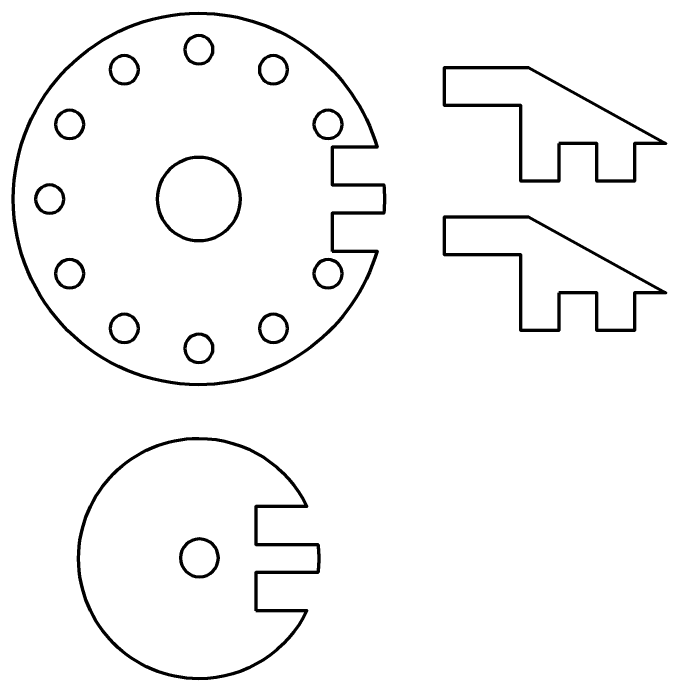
# Model space of a CAD drawing. Header units: inches. Extents: x 247 to 2765, y -1897 to -1110.
# Drawn here: x 1487.1 to 1538.8, y -1759.9 to -1707.2 of the extents above; entities that cross this region are included whole.
import ezdxf

# ---------------------------------------------------------------- set-up
doc = ezdxf.new("R2010")
doc.units = ezdxf.units.IN
doc.header["$MEASUREMENT"] = 0
doc.layers.add('Layer 1', color=7, linetype='Continuous')

# ---------------------------------------------------------------- blocks, each defined once
blk = doc.blocks.new('block 235')
at = {"layer": 'Layer 1', "color": 18, "lineweight": 70, "true_color": 0x010101}
for points, knots in [([(1512.336, -1726.048), (1512.336, -1726.048), (1512.336, -1723.048), (1512.336, -1723.048), (1512.336, -1723.048), (1516.435, -1723.048), (1516.435, -1723.048), (1516.461, -1722.679), (1516.481, -1722.306), (1516.481, -1721.931), (1516.481, -1721.556), (1516.461, -1721.183), (1516.435, -1720.815), (1516.435, -1720.815), (1512.336, -1720.815), (1512.336, -1720.815), (1512.336, -1720.815), (1512.336, -1717.815), (1512.336, -1717.815), (1512.336, -1717.815), (1515.893, -1717.815), (1515.893, -1717.815), (1514.112, -1711.701), (1508.471, -1707.232), (1501.783, -1707.232), (1493.664, -1707.232), (1487.083, -1713.812), (1487.083, -1721.931), (1487.083, -1730.05), (1493.664, -1736.63), (1501.783, -1736.63), (1508.471, -1736.63), (1514.112, -1732.161), (1515.893, -1726.048), (1515.893, -1726.048), (1512.336, -1726.048), (1512.336, -1726.048), (1512.336, -1726.048), (1512.336, -1726.048), (1512.336, -1726.048)], [0, 0, 0, 0, 1, 1, 1, 2, 2, 2, 3, 3, 3, 4, 4, 4, 5, 5, 5, 6, 6, 6, 7, 7, 7, 8, 8, 8, 9, 9, 9, 10, 10, 10, 11, 11, 11, 12, 12, 12, 13, 13, 13, 13]), ([(1501.783, -1725.224), (1499.964, -1725.224), (1498.49, -1723.749), (1498.49, -1721.931), (1498.49, -1720.114), (1499.964, -1718.639), (1501.783, -1718.639), (1503.6, -1718.639), (1505.075, -1720.114), (1505.075, -1721.931), (1505.075, -1723.749), (1503.601, -1725.224), (1501.783, -1725.224)], [0, 0, 0, 0, 1, 1, 1, 2, 2, 2, 3, 3, 3, 4, 4, 4, 4])]:
    blk.add_open_spline(points, degree=3, knots=knots, dxfattribs=at)
at = {"layer": 'Layer 1', "color": 240, "lineweight": 70, "true_color": 0xec2227}
for points in [[(1501.783, -1708.996), (1502.4, -1708.996), (1502.9, -1709.496), (1502.9, -1710.113), (1502.9, -1710.73), (1502.4, -1711.23), (1501.783, -1711.23), (1501.166, -1711.23), (1500.665, -1710.73), (1500.665, -1710.113), (1500.665, -1709.496), (1501.166, -1708.996), (1501.783, -1708.996)], [(1495.874, -1710.579), (1496.49, -1710.579), (1496.99, -1711.079), (1496.99, -1711.696), (1496.99, -1712.313), (1496.49, -1712.813), (1495.874, -1712.813), (1495.257, -1712.813), (1494.757, -1712.313), (1494.757, -1711.696), (1494.757, -1711.079), (1495.257, -1710.579), (1495.874, -1710.579)], [(1507.691, -1710.58), (1508.308, -1710.58), (1508.808, -1711.08), (1508.808, -1711.697), (1508.808, -1712.314), (1508.308, -1712.814), (1507.691, -1712.814), (1507.074, -1712.814), (1506.574, -1712.314), (1506.574, -1711.697), (1506.574, -1711.08), (1507.074, -1710.58), (1507.691, -1710.58)], [(1491.547, -1714.905), (1492.164, -1714.905), (1492.664, -1715.405), (1492.664, -1716.022), (1492.664, -1716.639), (1492.164, -1717.139), (1491.547, -1717.139), (1490.931, -1717.139), (1490.43, -1716.639), (1490.43, -1716.022), (1490.43, -1715.405), (1490.931, -1714.905), (1491.547, -1714.905)], [(1512.017, -1714.905), (1512.634, -1714.905), (1513.134, -1715.405), (1513.134, -1716.022), (1513.134, -1716.639), (1512.634, -1717.139), (1512.017, -1717.139), (1511.4, -1717.139), (1510.9, -1716.639), (1510.9, -1716.022), (1510.9, -1715.405), (1511.4, -1714.905), (1512.017, -1714.905)], [(1489.965, -1720.815), (1490.582, -1720.815), (1491.082, -1721.315), (1491.082, -1721.932), (1491.082, -1722.549), (1490.582, -1723.049), (1489.965, -1723.049), (1489.348, -1723.049), (1488.847, -1722.549), (1488.847, -1721.932), (1488.847, -1721.315), (1489.348, -1720.815), (1489.965, -1720.815)], [(1491.547, -1726.724), (1492.164, -1726.724), (1492.664, -1727.223), (1492.664, -1727.84), (1492.664, -1728.457), (1492.164, -1728.957), (1491.547, -1728.957), (1490.931, -1728.957), (1490.43, -1728.457), (1490.43, -1727.84), (1490.43, -1727.223), (1490.931, -1726.724), (1491.547, -1726.724)], [(1512.017, -1726.723), (1512.634, -1726.723), (1513.134, -1727.223), (1513.134, -1727.84), (1513.134, -1728.457), (1512.634, -1728.957), (1512.017, -1728.957), (1511.4, -1728.957), (1510.9, -1728.457), (1510.9, -1727.84), (1510.9, -1727.223), (1511.4, -1726.723), (1512.017, -1726.723)], [(1495.874, -1731.051), (1496.49, -1731.051), (1496.99, -1731.551), (1496.99, -1732.167), (1496.99, -1732.784), (1496.49, -1733.284), (1495.874, -1733.284), (1495.257, -1733.284), (1494.757, -1732.784), (1494.757, -1732.167), (1494.757, -1731.551), (1495.257, -1731.051), (1495.874, -1731.051)], [(1507.692, -1731.05), (1508.308, -1731.05), (1508.809, -1731.55), (1508.809, -1732.167), (1508.809, -1732.784), (1508.308, -1733.284), (1507.692, -1733.284), (1507.075, -1733.284), (1506.575, -1732.784), (1506.575, -1732.167), (1506.575, -1731.55), (1507.075, -1731.05), (1507.692, -1731.05)], [(1501.783, -1732.632), (1502.4, -1732.632), (1502.9, -1733.132), (1502.9, -1733.749), (1502.9, -1734.366), (1502.4, -1734.866), (1501.783, -1734.866), (1501.166, -1734.866), (1500.665, -1734.366), (1500.665, -1733.749), (1500.665, -1733.132), (1501.166, -1732.632), (1501.783, -1732.632)]]:
    blk.add_open_spline(points, degree=3, knots=[0, 0, 0, 0, 1, 1, 1, 2, 2, 2, 3, 3, 3, 4, 4, 4, 4], dxfattribs=at)

msp = doc.modelspace()

# ---------------------------------------------------------------- linework, layer by layer
at = {"layer": 'Layer 1', "color": 18, "lineweight": 70, "true_color": 0x010101}
for points in [[(1530.286, -1717.526), (1530.286, -1720.526), (1527.286, -1720.526), (1527.286, -1714.524), (1521.242, -1714.524), (1521.242, -1711.52), (1527.887, -1711.52), (1538.757, -1717.526), (1536.29, -1717.526), (1536.29, -1720.526), (1533.29, -1720.526), (1533.29, -1717.526), (1530.286, -1717.526)], [(1530.286, -1729.343), (1530.286, -1732.343), (1527.286, -1732.343), (1527.286, -1726.343), (1521.242, -1726.343), (1521.242, -1723.338), (1527.887, -1723.338), (1538.757, -1729.343), (1536.29, -1729.343), (1536.29, -1732.343), (1533.29, -1732.343), (1533.29, -1729.343), (1530.286, -1729.343)]]:
    msp.add_lwpolyline(points, dxfattribs=at)
for points, knots in [([(1506.292, -1754.5), (1506.292, -1754.5), (1506.292, -1751.5), (1506.292, -1751.5), (1506.292, -1751.5), (1511.209, -1751.5), (1511.209, -1751.5), (1511.252, -1751.133), (1511.277, -1750.761), (1511.277, -1750.383), (1511.277, -1750.005), (1511.252, -1749.633), (1511.209, -1749.266), (1511.209, -1749.266), (1506.292, -1749.266), (1506.292, -1749.266), (1506.292, -1749.266), (1506.292, -1746.266), (1506.292, -1746.266), (1506.292, -1746.266), (1510.342, -1746.266), (1510.342, -1746.266), (1508.807, -1743.075), (1505.544, -1740.873), (1501.766, -1740.873), (1496.513, -1740.873), (1492.256, -1745.13), (1492.256, -1750.383), (1492.256, -1755.636), (1496.513, -1759.894), (1501.766, -1759.894), (1505.544, -1759.894), (1508.807, -1757.691), (1510.342, -1754.5), (1510.342, -1754.5), (1506.292, -1754.5), (1506.292, -1754.5), (1506.292, -1754.5), (1506.292, -1754.5), (1506.292, -1754.5)], [0, 0, 0, 0, 1, 1, 1, 2, 2, 2, 3, 3, 3, 4, 4, 4, 5, 5, 5, 6, 6, 6, 7, 7, 7, 8, 8, 8, 9, 9, 9, 10, 10, 10, 11, 11, 11, 12, 12, 12, 13, 13, 13, 13]), ([(1501.826, -1751.836), (1500.997, -1751.836), (1500.326, -1751.165), (1500.326, -1750.336), (1500.326, -1749.507), (1500.997, -1748.836), (1501.826, -1748.836), (1502.655, -1748.836), (1503.326, -1749.507), (1503.326, -1750.336), (1503.326, -1751.163), (1502.655, -1751.836), (1501.826, -1751.836)], [0, 0, 0, 0, 1, 1, 1, 2, 2, 2, 3, 3, 3, 4, 4, 4, 4])]:
    msp.add_open_spline(points, degree=3, knots=knots, dxfattribs=at)

# ---------------------------------------------------------------- block references
at = {"layer": 'Layer 1'}
msp.add_blockref('block 235', (0, 0), dxfattribs=at)

doc.saveas('drawing.dxf')
